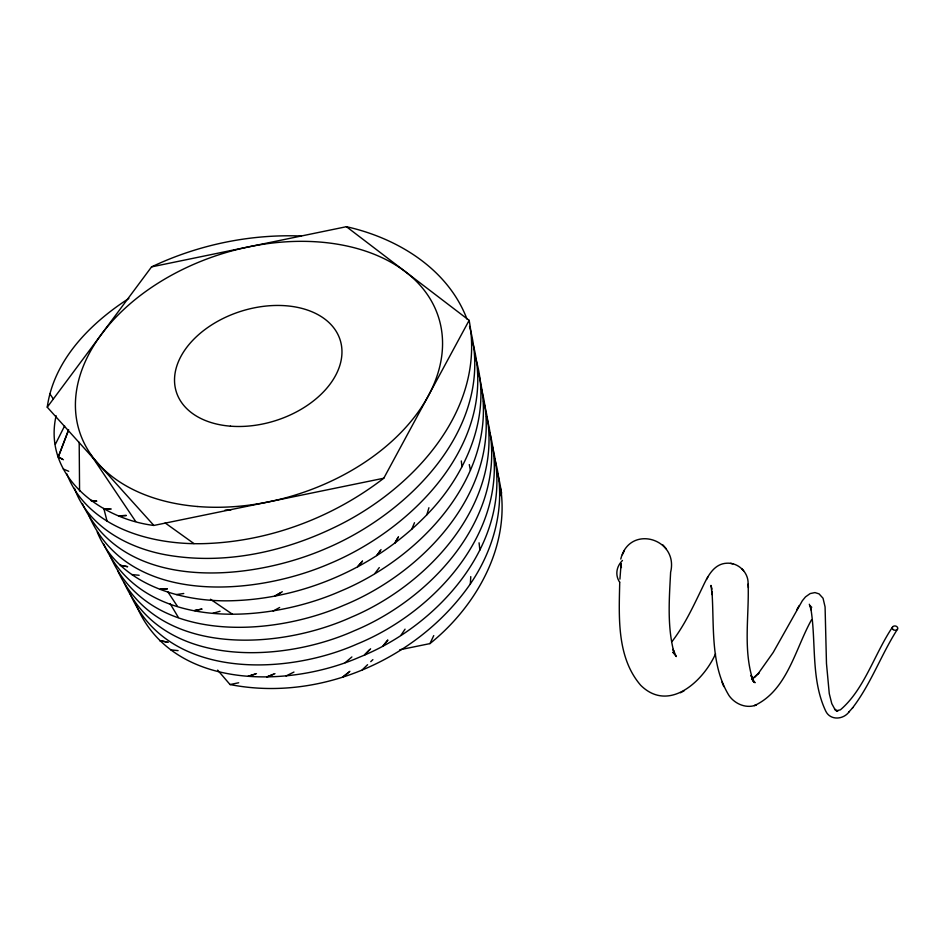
<?xml version="1.0" encoding="UTF-8"?>
<svg xmlns="http://www.w3.org/2000/svg" width="945" height="945" viewBox="0 0 945 945"><rect width="100%" height="100%" fill="white"/><g stroke="black" fill="none" stroke-linecap="round" stroke-linejoin="round"><path stroke-width="1.42" d="M671.989 641.56C684.653 625.165 693.335 606.182 702.348 587.648C707.309 577.171 713.463 563.716 726.906 563.208C737.254 562.511 746.916 570.815 748.015 581.116C749.657 614.368 742.475 648.931 753.236 681.191L751.027 675.451L754.275 682.349L753.153 680.707L755.079 682.715L753.602 681.286M621.042 564.484L619.92 579.131M619.731 582.12C618.975 616.884 616.553 657.318 640.745 685.338C669.084 713.262 703.47 680.967 715.566 653.798M217.645 670.111L230.048 684.546C320.355 702.3 418.316 658.937 470.338 583.939L470.775 576.592M47.25 407.189L151.566 266.88L346.437 226.705L469.145 320.355L383.776 478.229L153.858 525.444L47.25 407.189C53.747 360.021 90.425 323.19 128.851 298.466M56.098 415.694C42.643 475.63 100.324 518.911 153.858 525.444M97.205 531.964C118.538 584.317 181.121 602.603 233.12 600.701C305.448 598.291 376.476 566.669 426.856 514.765L428.924 507.737M620.782 559.074C629.252 523.825 678.888 538.39 670.619 572.268C669.261 598.717 667.099 625.85 673.82 651.766L673.064 649.333L676.266 656.574L672.887 652.215L673.75 653.137M68.619 429.644L58.295 456.919L62.11 459.022M68.312 430.873L58.295 456.919L63.409 459.731M103.82 544.202C143.77 632.299 266.147 623.983 340.649 591.109C423.147 556.853 504.122 469.476 478.654 374.137M411.642 529.401L414.489 522.715M811.531 619.778C795.265 648.884 787.256 690.417 754.488 705.561L756.413 705.029M399.747 649.782L429.951 643.604L433.755 635.595M500.354 495.605L501.618 492.936L499.799 485.576M135.891 604.327C171.01 689.992 287.457 688.716 359.691 657.07C440.618 624.669 516.324 538.473 492.416 446.394M624.421 550.557L622.365 554.68M55.377 444.256L64.614 425.923M426.856 514.765C466.688 474.177 493.325 413.107 475.04 356.489M892.482 627.137C874.42 653.928 864.51 689.283 840.389 709.837L836.443 710.734L837.955 710.947L835.498 710.168L836.774 710.947L834.565 709.14L835.073 709.695L831.777 703.623L829.273 693.642L826.473 663.52L825.079 606.914L823.036 598.232L819.043 593.862L814.956 592.586L810.172 593.566L805.518 596.874L802.34 600.725L773.211 652.44L758.091 673.797M398.495 536.642L394.904 543.044L397.774 537.953M706.529 579.415L707.805 577.159M796.647 609.938L799.269 605.521M897.561 629.063C881.153 654.554 871.054 683.837 852.473 707.994M470.338 583.939C495.026 547.935 507.276 501.216 494.566 458.514M400.999 635.205L405.051 629.157M381.036 549.577L376.831 555.542L380.233 550.758M374.893 573.461L379.276 567.591M387.757 640.155L383.15 645.813L387.745 640.214M362.431 561.165L357.647 566.74L362.467 561.176M809.322 604.245L811.105 609.903L810.893 608.804C816.35 642.659 810.739 679.396 825.741 711.124C830.371 720.811 843.696 719.7 849.319 711.526M849.012 711.892L852.744 707.675M754.429 677.577L759.024 672.84L751.606 679.538M370.594 648.766L364.463 655.003L369.625 649.794M362.289 669.781L367.581 664.701M370.759 661.654L372.885 659.622M345.173 662.693L351.883 656.952M429.951 643.604C479.623 603.772 515.356 537.126 497.377 472.783M349.898 671.304L343.059 676.856L348.811 672.238M383.776 478.229C333.987 516.596 272.538 540.28 209.636 543.399C155.701 546.293 88.027 529.637 66.823 473.823M282.319 591.724L274.664 596.189L280.984 592.562M273.2 611.002L279.661 607.493M680.459 692.756L684.168 690.76M286.051 675.947L293.966 672.049M151.566 266.88C198.096 244.814 249.988 233.947 301.455 236.037M274.971 673.655L266.762 676.974L273.613 674.246M256.485 673.655L248.074 676.325L255.103 674.139M755.362 705.324C745.617 708.596 734.737 703.765 729.032 695.579C710.061 664.666 714.385 626.015 711.939 591.239L712.14 594.618L710.983 585.404L712.046 589.113M213.027 613.222L220.043 611.273M230.048 684.546L238.683 682.774M176.491 594.559L183.755 593.495M167.336 588.759L160.036 589.302L167.324 588.806M225.064 510.135L230.958 509.816M111.274 509.012L103.938 508.835L109.797 509.024M131.816 574.56L139.151 575.269M96.65 501.122L90.791 500.484L96.591 501.157M170.809 649.841L178.097 650.632M732.871 563.834L730.591 563.385M168.281 642.305L159.729 640.604L166.946 642.057M346.437 226.705C397.172 238.034 447.717 268.581 466.948 318.997M110.293 556.156C148.471 644.029 269.668 637.674 343.637 605.355C426.337 571.642 506.886 484.1 481.466 388.95M63.303 469.027L68.725 471.295M811.755 607.292L809.877 605.544M210.463 599.248L232.411 614.215M165.162 522.951L193.949 543.588M743.609 570.721L741.955 568.902M666.237 548.785L662.918 544.934M49.849 393.829L53.121 398.684M90.696 454.58L135.643 521.416M167.714 591.664L177.4 606.288M170.1 603.607L178.416 617.522M117.771 570.886C157.839 657.295 277.83 650.455 351.493 617.12C432.952 582.852 510.761 494.471 483.45 400.999M722.004 682.125L723.787 686.566M123.937 582.297C162.292 668.481 281.126 663.52 354.292 630.752C435.574 597.098 512.662 509.449 486.51 416.438M82.333 503.531C124.043 593.507 250.118 581.435 326.001 548.525C409.752 513.1 497.342 425.037 469.511 326.391M129.985 593.436C166.674 679.384 284.339 676.266 357.021 644.065C437.759 611.108 513.796 525.054 489.841 432.798M89.291 516.372C129.087 606.17 253.981 596.189 329.273 563.799C412.906 528.999 499.456 441.61 472.89 343.484M74.49 488.329C88.535 527.924 130.386 549.234 169.651 555.471C225.288 564.46 282.779 552.104 333.148 527.995C410.059 491.778 486.51 411.784 469.145 320.355M103.796 508.398L107.045 521.108M469.287 464.586L470.445 470.303M479.068 542.82L479.883 550.073M461.314 460.959L461.928 466.735M621.007 563.492L621.373 567.555L621.054 563.858M748.204 584.057L748.405 587.648M79.191 442.295L79.581 490.975M619.601 582.132A25.054 19.821 -3.9 0 1 622.471 560.468M201.84 609.076L194.623 610.553L201.805 609.135M126.299 515.462L118.928 515.852L126.24 515.521M127.516 566.646L120.31 565.323L127.551 566.681M197.611 506.52A188.398 126.063 -17.6 0 0 439.496 320.509A188.398 126.063 -17.6 0 0 139.825 295.868A188.398 126.063 -17.6 0 0 197.611 506.52M893.214 629.606A2.752 2.15 9.5 0 0 897.703 628.685A2.752 2.15 9.5 0 0 894.135 626.003A2.752 2.15 9.5 0 0 893.214 629.606M230.438 426.171A85.936 57.35 -17.6 0 0 340.554 341.334A85.936 57.35 -17.6 0 0 203.754 330.455A85.936 57.35 -17.6 0 0 230.438 426.171"/></g></svg>
